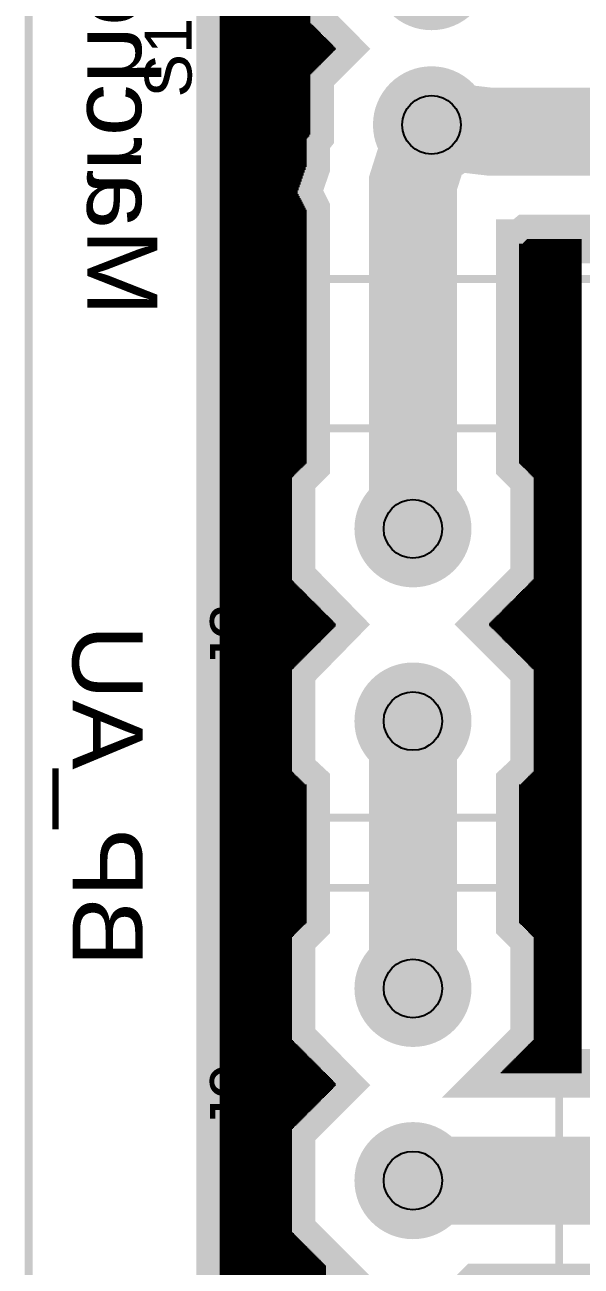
# Model space of a CAD drawing. Extents: x -1.81 to 1.81, y -3.04 to 3.03.
# Drawn here: x -1.806 to -1.236, y -0.494 to 0.778 of the extents above; entities that cross this region are included whole.
import ezdxf

# ---------------------------------------------------------------- set-up
doc = ezdxf.new("R2010")
doc.units = 0
doc.layers.get('0').update_dxf_attribs({"linetype": 'CONTINUOUS'})

# ---------------------------------------------------------------- blocks, each defined once
blk = doc.blocks.new('EPAD')
at = {"const_width": 0.5}
blk.add_lwpolyline([(-0.25, 0, 1), (0.25, 0, 1)], format="xyb", close=True, dxfattribs=at)

msp = doc.modelspace()

# ---------------------------------------------------------------- linework, layer by layer
for points, const_width in [([(-1.802, -2.65), (1.347, -2.65), (1.347, 2.861), (-1.802, 2.861), (-1.802, -2.65)], 0.008), ([(-1.605, -1.02), (-1.605, 2.474)], 0.05), ([(-1.625, 0.518), (-1.152, 0.518), (-1.152, 0.991), (-1.625, 0.991), (-1.625, 0.518)], 0.008), ([(-1.514, 0.885), (-1.514, 0.781), (-1.487, 0.754), (-1.514, 0.727), (-1.514, 0.666), (-1.518, 0.661), (-1.518, 0.633), (-1.527, 0.607), (-1.518, 0.589), (-1.518, 0.329), (-1.533, 0.314), (-1.533, 0.211), (-1.487, 0.164), (-1.533, 0.117), (-1.533, 0.014), (-1.518, 0), (-1.518, -0.142), (-1.533, -0.157), (-1.533, -0.261), (-1.487, -0.308), (-1.533, -0.354), (-1.533, -0.458), (-1.46, -0.531)], 0.05), ([(-1.546, 0.833), (-1.546, 0.676)], 0.008), ([(-1.408, 0.262), (-1.408, 0.616), (-1.389, 0.676)], 0.09), ([(-0.999, 0.669), (-1.329, 0.669), (-1.389, 0.676)], 0.09), ([(-1.625, 0.676), (-1.546, 0.676)], 0.008), ([(-1.21, -0.296), (-1.318, -0.296), (-1.283, -0.261), (-1.283, -0.157), (-1.298, -0.142), (-1.298, 0), (-1.283, 0.014), (-1.283, 0.117), (-1.33, 0.164), (-1.283, 0.211), (-1.283, 0.314), (-1.298, 0.329), (-1.298, 0.554), (-1.296, 0.554), (-1.29, 0.559), (-1.071, 0.559)], 0.05), ([(-1.558, 0.365), (-1.258, 0.365)], 0.008), ([(-1.558, -0.034), (-1.558, 0.365)], 0.008), ([(-1.258, -0.034), (-1.258, 0.365)], 0.008), ([(-1.408, -0.209), (-1.408, 0.065)], 0.09), ([(-1.258, -0.034), (-1.558, -0.034)], 0.008), ([(-1.558, -0.106), (-1.258, -0.106)], 0.008), ([(-1.558, -0.506), (-1.558, -0.106)], 0.008), ([(-1.258, -0.506), (-1.258, -0.106)], 0.008), ([(-1.408, -0.406), (-1.145, -0.406), (-1.1, -0.406)], 0.09), ([(-1.356, -0.531), (-1.341, -0.516), (-1.19, -0.516)], 0.05)]:
    msp.add_lwpolyline(points, dxfattribs=dict(const_width=const_width))
for points in [[(-1.519, 0.63), (-1.519, 2.481)], [(-1.518, 0.633), (-1.518, 2.482)], [(-1.517, 0.662), (-1.517, 2.483)], [(-1.516, 0.663), (-1.516, 2.484)], [(-1.515, 0.664), (-1.515, 2.485)], [(-1.514, 0.666), (-1.514, 2.486)], [(-1.605, -1.02), (-1.605, 2.474)], [(-1.604, -1.02), (-1.604, 2.474)], [(-1.603, -1.02), (-1.603, 2.474)], [(-1.602, -1.02), (-1.602, 2.474)], [(-1.601, -1.02), (-1.601, 2.474)], [(-1.6, -1.02), (-1.6, 2.474)], [(-1.599, -1.02), (-1.599, 2.474)], [(-1.598, -1.02), (-1.598, 2.474)], [(-1.597, -1.02), (-1.597, 2.474)], [(-1.596, -1.02), (-1.596, 2.474)], [(-1.595, -1.02), (-1.595, 2.474)], [(-1.594, -1.02), (-1.594, 2.474)], [(-1.593, -1.02), (-1.593, 2.474)], [(-1.592, -1.02), (-1.592, 2.474)], [(-1.591, -1.02), (-1.591, 2.474)], [(-1.59, -1.02), (-1.59, 2.474)], [(-1.589, -1.02), (-1.589, 2.474)], [(-1.588, -1.02), (-1.588, 2.474)], [(-1.587, -1.02), (-1.587, 2.474)], [(-1.586, -1.02), (-1.586, 2.474)], [(-1.585, -1.02), (-1.585, 2.474)], [(-1.584, -1.02), (-1.584, 2.474)], [(-1.583, -1.02), (-1.583, 2.474)], [(-1.582, -1.02), (-1.582, 2.474)], [(-1.581, -1.02), (-1.581, 2.474)], [(-1.58, -1.02), (-1.58, 2.474)], [(-1.579, -1.02), (-1.579, 2.474)], [(-1.578, -1.02), (-1.578, 2.474)], [(-1.577, -1.02), (-1.577, 2.474)], [(-1.576, -1.02), (-1.576, 2.474)], [(-1.575, -1.02), (-1.575, 2.474)], [(-1.574, -1.02), (-1.574, 2.474)], [(-1.573, -1.02), (-1.573, 2.474)], [(-1.572, -1.02), (-1.572, 2.474)], [(-1.571, -1.02), (-1.571, 2.474)], [(-1.57, -1.02), (-1.57, 2.474)], [(-1.569, -1.02), (-1.569, 2.474)], [(-1.568, -1.02), (-1.568, 2.474)], [(-1.567, -1.02), (-1.567, 2.474)], [(-1.566, -1.02), (-1.566, 2.474)], [(-1.565, -1.02), (-1.565, 2.474)], [(-1.564, -1.02), (-1.564, 2.474)], [(-1.563, -1.02), (-1.563, 2.474)], [(-1.562, -1.02), (-1.562, 2.474)], [(-1.561, -1.02), (-1.561, 2.474)], [(-1.56, -1.02), (-1.56, 2.474)], [(-1.559, -1.02), (-1.559, 2.474)], [(-1.558, -1.02), (-1.558, 2.474)], [(-1.557, -1.02), (-1.557, 2.474)], [(-1.556, -1.02), (-1.556, 2.474)], [(-1.555, -1.02), (-1.555, 2.474)], [(-1.554, -1.02), (-1.554, 2.474)], [(-1.553, -1.02), (-1.553, 2.474)], [(-1.552, -1.02), (-1.552, 2.474)], [(-1.551, -1.02), (-1.551, 2.474)], [(-1.55, -1.02), (-1.55, 2.474)], [(-1.549, -1.02), (-1.549, 2.474)], [(-1.548, -1.02), (-1.548, 2.474)], [(-1.547, -1.02), (-1.547, 2.474)], [(-1.546, -1.02), (-1.546, 2.474)], [(-1.545, -1.02), (-1.545, 2.474)], [(-1.544, -1.02), (-1.544, 2.474)], [(-1.543, -1.02), (-1.543, 2.474)], [(-1.542, -1.02), (-1.542, 2.474)], [(-1.541, -1.02), (-1.541, 2.474)], [(-1.54, -1.02), (-1.54, 2.474)], [(-1.539, -1.02), (-1.539, 2.474)], [(-1.538, -1.02), (-1.538, 2.474)], [(-1.537, -1.02), (-1.537, 2.474)], [(-1.536, -1.02), (-1.536, 2.474)], [(-1.535, -1.02), (-1.535, 2.474)], [(-1.534, -1.02), (-1.534, 2.474)], [(-1.533, -1.02), (-1.533, 2.474)], [(-1.532, 0.315), (-1.532, 2.474)], [(-1.531, 0.316), (-1.531, 2.474)], [(-1.53, 0.317), (-1.53, 2.474)], [(-1.529, 0.318), (-1.529, 2.474)], [(-1.528, 0.319), (-1.528, 2.474)], [(-1.527, 0.32), (-1.527, 2.474)], [(-1.526, 0.609), (-1.526, 2.474)], [(-1.525, 0.612), (-1.525, 2.475)], [(-1.524, 0.615), (-1.524, 2.476)], [(-1.523, 0.618), (-1.523, 2.477)], [(-1.522, 0.621), (-1.522, 2.478)], [(-1.521, 0.624), (-1.521, 2.479)], [(-1.52, 0.627), (-1.52, 2.48)], [(-1.513, 0.728), (-1.513, 0.78)], [(-1.512, 0.729), (-1.512, 0.779)], [(-1.511, 0.73), (-1.511, 0.778)], [(-1.51, 0.731), (-1.51, 0.777)], [(-1.509, 0.732), (-1.509, 0.776)], [(-1.508, 0.733), (-1.508, 0.775)], [(-1.507, 0.734), (-1.507, 0.774)], [(-1.506, 0.735), (-1.506, 0.773)], [(-1.505, 0.736), (-1.505, 0.772)], [(-1.504, 0.737), (-1.504, 0.771)], [(-1.503, 0.738), (-1.503, 0.77)], [(-1.502, 0.739), (-1.502, 0.769)], [(-1.501, 0.74), (-1.501, 0.768)], [(-1.5, 0.741), (-1.5, 0.767)], [(-1.499, 0.742), (-1.499, 0.766)], [(-1.498, 0.743), (-1.498, 0.765)], [(-1.497, 0.744), (-1.497, 0.764)], [(-1.496, 0.745), (-1.496, 0.763)], [(-1.495, 0.746), (-1.495, 0.762)], [(-1.494, 0.747), (-1.494, 0.761)], [(-1.493, 0.748), (-1.493, 0.76)], [(-1.492, 0.749), (-1.492, 0.759)], [(-1.491, 0.75), (-1.491, 0.758)], [(-1.49, 0.751), (-1.49, 0.757)], [(-1.489, 0.752), (-1.489, 0.756)], [(-1.488, 0.753), (-1.488, 0.755)], [(-1.487, 0.754), (-1.487, 0.754)], [(-1.526, 0.321), (-1.526, 0.605)], [(-1.525, 0.322), (-1.525, 0.603)], [(-1.524, 0.323), (-1.524, 0.601)], [(-1.523, 0.324), (-1.523, 0.599)], [(-1.522, 0.325), (-1.522, 0.597)], [(-1.521, 0.326), (-1.521, 0.595)], [(-1.52, 0.327), (-1.52, 0.593)], [(-1.519, 0.328), (-1.519, 0.591)], [(-1.518, 0.329), (-1.518, 0.589)], [(-1.298, 0.329), (-1.298, 0.554)], [(-1.297, 0.328), (-1.297, 0.554)], [(-1.296, 0.327), (-1.296, 0.554)], [(-1.295, 0.326), (-1.295, 0.554)], [(-1.294, 0.325), (-1.294, 0.555)], [(-1.293, 0.324), (-1.293, 0.556)], [(-1.292, 0.323), (-1.292, 0.557)], [(-1.291, 0.322), (-1.291, 0.558)], [(-1.29, 0.321), (-1.29, 0.559)], [(-1.289, 0.32), (-1.289, 0.559)], [(-1.288, 0.319), (-1.288, 0.559)], [(-1.287, 0.318), (-1.287, 0.559)], [(-1.286, 0.317), (-1.286, 0.559)], [(-1.285, 0.316), (-1.285, 0.559)], [(-1.284, 0.315), (-1.284, 0.559)], [(-1.283, -0.296), (-1.283, 0.559)], [(-1.282, -0.296), (-1.282, 0.559)], [(-1.281, -0.296), (-1.281, 0.559)], [(-1.28, -0.296), (-1.28, 0.559)], [(-1.279, -0.296), (-1.279, 0.559)], [(-1.278, -0.296), (-1.278, 0.559)], [(-1.277, -0.296), (-1.277, 0.559)], [(-1.276, -0.296), (-1.276, 0.559)], [(-1.275, -0.296), (-1.275, 0.559)], [(-1.274, -0.296), (-1.274, 0.559)], [(-1.273, -0.296), (-1.273, 0.559)], [(-1.272, -0.296), (-1.272, 0.559)], [(-1.271, -0.296), (-1.271, 0.559)], [(-1.27, -0.296), (-1.27, 0.559)], [(-1.269, -0.296), (-1.269, 0.559)], [(-1.268, -0.296), (-1.268, 0.559)], [(-1.267, -0.296), (-1.267, 0.559)], [(-1.266, -0.296), (-1.266, 0.559)], [(-1.265, -0.296), (-1.265, 0.559)], [(-1.264, -0.296), (-1.264, 0.559)], [(-1.263, -0.296), (-1.263, 0.559)], [(-1.262, -0.296), (-1.262, 0.559)], [(-1.261, -0.296), (-1.261, 0.559)], [(-1.26, -0.296), (-1.26, 0.559)], [(-1.259, -0.296), (-1.259, 0.559)], [(-1.258, -0.296), (-1.258, 0.559)], [(-1.257, -0.296), (-1.257, 0.559)], [(-1.256, -0.296), (-1.256, 0.559)], [(-1.255, -0.296), (-1.255, 0.559)], [(-1.254, -0.296), (-1.254, 0.559)], [(-1.253, -0.296), (-1.253, 0.559)], [(-1.252, -0.296), (-1.252, 0.559)], [(-1.251, -0.296), (-1.251, 0.559)], [(-1.25, -0.296), (-1.25, 0.559)], [(-1.249, -0.296), (-1.249, 0.559)], [(-1.248, -0.296), (-1.248, 0.559)], [(-1.247, -0.296), (-1.247, 0.559)], [(-1.246, -0.296), (-1.246, 0.559)], [(-1.245, -0.296), (-1.245, 0.559)], [(-1.244, -0.296), (-1.244, 0.559)], [(-1.243, -0.296), (-1.243, 0.559)], [(-1.242, -0.296), (-1.242, 0.559)], [(-1.241, -0.296), (-1.241, 0.559)], [(-1.24, -0.296), (-1.24, 0.559)], [(-1.239, -0.296), (-1.239, 0.559)], [(-1.238, -0.296), (-1.238, 0.559)], [(-1.237, -0.296), (-1.237, 0.559)], [(-1.236, -0.296), (-1.236, 0.559)], [(-1.532, 0.118), (-1.532, 0.209)], [(-1.531, 0.119), (-1.531, 0.208)], [(-1.53, 0.12), (-1.53, 0.207)], [(-1.529, 0.121), (-1.529, 0.206)], [(-1.528, 0.122), (-1.528, 0.205)], [(-1.527, 0.123), (-1.527, 0.204)], [(-1.29, 0.124), (-1.29, 0.204)], [(-1.289, 0.123), (-1.289, 0.205)], [(-1.288, 0.122), (-1.288, 0.206)], [(-1.287, 0.121), (-1.287, 0.207)], [(-1.286, 0.12), (-1.286, 0.208)], [(-1.285, 0.119), (-1.285, 0.209)], [(-1.284, 0.118), (-1.284, 0.21)], [(-1.526, 0.124), (-1.526, 0.203)], [(-1.525, 0.125), (-1.525, 0.202)], [(-1.524, 0.126), (-1.524, 0.201)], [(-1.523, 0.127), (-1.523, 0.2)], [(-1.522, 0.128), (-1.522, 0.199)], [(-1.521, 0.129), (-1.521, 0.198)], [(-1.52, 0.13), (-1.52, 0.197)], [(-1.519, 0.131), (-1.519, 0.196)], [(-1.518, 0.132), (-1.518, 0.195)], [(-1.517, 0.133), (-1.517, 0.194)], [(-1.516, 0.134), (-1.516, 0.193)], [(-1.515, 0.135), (-1.515, 0.192)], [(-1.514, 0.136), (-1.514, 0.191)], [(-1.303, 0.137), (-1.303, 0.191)], [(-1.302, 0.136), (-1.302, 0.192)], [(-1.301, 0.135), (-1.301, 0.193)], [(-1.3, 0.134), (-1.3, 0.194)], [(-1.299, 0.133), (-1.299, 0.195)], [(-1.298, 0.132), (-1.298, 0.196)], [(-1.297, 0.131), (-1.297, 0.197)], [(-1.296, 0.13), (-1.296, 0.198)], [(-1.295, 0.129), (-1.295, 0.199)], [(-1.294, 0.128), (-1.294, 0.2)], [(-1.293, 0.127), (-1.293, 0.201)], [(-1.292, 0.126), (-1.292, 0.202)], [(-1.291, 0.125), (-1.291, 0.203)], [(-1.513, 0.137), (-1.513, 0.19)], [(-1.512, 0.138), (-1.512, 0.189)], [(-1.511, 0.139), (-1.511, 0.188)], [(-1.51, 0.14), (-1.51, 0.187)], [(-1.509, 0.141), (-1.509, 0.186)], [(-1.508, 0.142), (-1.508, 0.185)], [(-1.507, 0.143), (-1.507, 0.184)], [(-1.506, 0.144), (-1.506, 0.183)], [(-1.505, 0.145), (-1.505, 0.182)], [(-1.504, 0.146), (-1.504, 0.181)], [(-1.503, 0.147), (-1.503, 0.18)], [(-1.502, 0.148), (-1.502, 0.179)], [(-1.315, 0.149), (-1.315, 0.179)], [(-1.314, 0.148), (-1.314, 0.18)], [(-1.313, 0.147), (-1.313, 0.181)], [(-1.312, 0.146), (-1.312, 0.182)], [(-1.311, 0.145), (-1.311, 0.183)], [(-1.31, 0.144), (-1.31, 0.184)], [(-1.309, 0.143), (-1.309, 0.185)], [(-1.308, 0.142), (-1.308, 0.186)], [(-1.307, 0.141), (-1.307, 0.187)], [(-1.306, 0.14), (-1.306, 0.188)], [(-1.305, 0.139), (-1.305, 0.189)], [(-1.304, 0.138), (-1.304, 0.19)], [(-1.501, 0.149), (-1.501, 0.178)], [(-1.5, 0.15), (-1.5, 0.177)], [(-1.499, 0.151), (-1.499, 0.176)], [(-1.498, 0.152), (-1.498, 0.175)], [(-1.497, 0.153), (-1.497, 0.174)], [(-1.496, 0.154), (-1.496, 0.173)], [(-1.495, 0.155), (-1.495, 0.172)], [(-1.494, 0.156), (-1.494, 0.171)], [(-1.493, 0.157), (-1.493, 0.17)], [(-1.492, 0.158), (-1.492, 0.169)], [(-1.491, 0.159), (-1.491, 0.168)], [(-1.49, 0.16), (-1.49, 0.167)], [(-1.489, 0.161), (-1.489, 0.166)], [(-1.328, 0.162), (-1.328, 0.166)], [(-1.327, 0.161), (-1.327, 0.167)], [(-1.326, 0.16), (-1.326, 0.168)], [(-1.325, 0.159), (-1.325, 0.169)], [(-1.324, 0.158), (-1.324, 0.17)], [(-1.323, 0.157), (-1.323, 0.171)], [(-1.322, 0.156), (-1.322, 0.172)], [(-1.321, 0.155), (-1.321, 0.173)], [(-1.32, 0.154), (-1.32, 0.174)], [(-1.319, 0.153), (-1.319, 0.175)], [(-1.318, 0.152), (-1.318, 0.176)], [(-1.317, 0.151), (-1.317, 0.177)], [(-1.316, 0.15), (-1.316, 0.178)], [(-1.488, 0.162), (-1.488, 0.165)], [(-1.487, 0.164), (-1.487, 0.164)], [(-1.33, 0.164), (-1.33, 0.164)], [(-1.329, 0.163), (-1.329, 0.165)], [(-1.532, -0.156), (-1.532, 0.013)], [(-1.284, -0.156), (-1.284, 0.013)], [(-1.531, -0.155), (-1.531, 0.012)], [(-1.53, -0.154), (-1.53, 0.011)], [(-1.529, -0.153), (-1.529, 0.01)], [(-1.528, -0.152), (-1.528, 0.009)], [(-1.527, -0.151), (-1.527, 0.008)], [(-1.526, -0.15), (-1.526, 0.007)], [(-1.525, -0.149), (-1.525, 0.006)], [(-1.524, -0.148), (-1.524, 0.005)], [(-1.523, -0.147), (-1.523, 0.004)], [(-1.522, -0.146), (-1.522, 0.003)], [(-1.521, -0.145), (-1.521, 0.002)], [(-1.52, -0.144), (-1.52, 0.001)], [(-1.519, -0.143), (-1.519, 0)], [(-1.518, -0.142), (-1.518, 0)], [(-1.298, -0.142), (-1.298, 0)], [(-1.297, -0.143), (-1.297, 0)], [(-1.296, -0.144), (-1.296, 0.001)], [(-1.295, -0.145), (-1.295, 0.002)], [(-1.294, -0.146), (-1.294, 0.003)], [(-1.293, -0.147), (-1.293, 0.004)], [(-1.292, -0.148), (-1.292, 0.005)], [(-1.291, -0.149), (-1.291, 0.006)], [(-1.29, -0.15), (-1.29, 0.007)], [(-1.289, -0.151), (-1.289, 0.008)], [(-1.288, -0.152), (-1.288, 0.009)], [(-1.287, -0.153), (-1.287, 0.01)], [(-1.286, -0.154), (-1.286, 0.011)], [(-1.285, -0.155), (-1.285, 0.012)], [(-1.532, -0.353), (-1.532, -0.262)], [(-1.531, -0.352), (-1.531, -0.263)], [(-1.53, -0.351), (-1.53, -0.264)], [(-1.529, -0.35), (-1.529, -0.265)], [(-1.528, -0.349), (-1.528, -0.266)], [(-1.527, -0.348), (-1.527, -0.267)], [(-1.289, -0.296), (-1.289, -0.267)], [(-1.288, -0.296), (-1.288, -0.266)], [(-1.287, -0.296), (-1.287, -0.265)], [(-1.286, -0.296), (-1.286, -0.264)], [(-1.285, -0.296), (-1.285, -0.263)], [(-1.284, -0.296), (-1.284, -0.262)], [(-1.526, -0.347), (-1.526, -0.268)], [(-1.525, -0.346), (-1.525, -0.269)], [(-1.524, -0.345), (-1.524, -0.27)], [(-1.523, -0.344), (-1.523, -0.271)], [(-1.522, -0.343), (-1.522, -0.272)], [(-1.521, -0.342), (-1.521, -0.273)], [(-1.52, -0.341), (-1.52, -0.274)], [(-1.519, -0.34), (-1.519, -0.275)], [(-1.518, -0.339), (-1.518, -0.276)], [(-1.517, -0.338), (-1.517, -0.277)], [(-1.516, -0.337), (-1.516, -0.278)], [(-1.515, -0.336), (-1.515, -0.279)], [(-1.301, -0.296), (-1.301, -0.279)], [(-1.3, -0.296), (-1.3, -0.278)], [(-1.299, -0.296), (-1.299, -0.277)], [(-1.298, -0.296), (-1.298, -0.276)], [(-1.297, -0.296), (-1.297, -0.275)], [(-1.296, -0.296), (-1.296, -0.274)], [(-1.295, -0.296), (-1.295, -0.273)], [(-1.294, -0.296), (-1.294, -0.272)], [(-1.293, -0.296), (-1.293, -0.271)], [(-1.292, -0.296), (-1.292, -0.27)], [(-1.291, -0.296), (-1.291, -0.269)], [(-1.29, -0.296), (-1.29, -0.268)], [(-1.514, -0.335), (-1.514, -0.28)], [(-1.513, -0.334), (-1.513, -0.281)], [(-1.512, -0.333), (-1.512, -0.282)], [(-1.511, -0.332), (-1.511, -0.283)], [(-1.51, -0.331), (-1.51, -0.284)], [(-1.509, -0.33), (-1.509, -0.285)], [(-1.508, -0.329), (-1.508, -0.286)], [(-1.507, -0.328), (-1.507, -0.287)], [(-1.506, -0.327), (-1.506, -0.288)], [(-1.505, -0.326), (-1.505, -0.289)], [(-1.504, -0.325), (-1.504, -0.29)], [(-1.503, -0.324), (-1.503, -0.291)], [(-1.502, -0.323), (-1.502, -0.292)], [(-1.314, -0.296), (-1.314, -0.292)], [(-1.313, -0.296), (-1.313, -0.291)], [(-1.312, -0.296), (-1.312, -0.29)], [(-1.311, -0.296), (-1.311, -0.289)], [(-1.31, -0.296), (-1.31, -0.288)], [(-1.309, -0.296), (-1.309, -0.287)], [(-1.308, -0.296), (-1.308, -0.286)], [(-1.307, -0.296), (-1.307, -0.285)], [(-1.306, -0.296), (-1.306, -0.284)], [(-1.305, -0.296), (-1.305, -0.283)], [(-1.304, -0.296), (-1.304, -0.282)], [(-1.303, -0.296), (-1.303, -0.281)], [(-1.302, -0.296), (-1.302, -0.28)], [(-1.501, -0.322), (-1.501, -0.293)], [(-1.5, -0.321), (-1.5, -0.294)], [(-1.499, -0.32), (-1.499, -0.295)], [(-1.498, -0.319), (-1.498, -0.296)], [(-1.497, -0.318), (-1.497, -0.297)], [(-1.496, -0.317), (-1.496, -0.298)], [(-1.495, -0.316), (-1.495, -0.299)], [(-1.494, -0.315), (-1.494, -0.3)], [(-1.493, -0.314), (-1.493, -0.301)], [(-1.492, -0.313), (-1.492, -0.302)], [(-1.491, -0.312), (-1.491, -0.303)], [(-1.49, -0.311), (-1.49, -0.304)], [(-1.489, -0.31), (-1.489, -0.305)], [(-1.318, -0.296), (-1.318, -0.296)], [(-1.317, -0.296), (-1.317, -0.295)], [(-1.316, -0.296), (-1.316, -0.294)], [(-1.315, -0.296), (-1.315, -0.293)], [(-1.488, -0.309), (-1.488, -0.306)], [(-1.487, -0.308), (-1.487, -0.308)], [(-1.532, -1.02), (-1.532, -0.459)], [(-1.531, -1.02), (-1.531, -0.46)], [(-1.53, -1.02), (-1.53, -0.461)], [(-1.529, -1.02), (-1.529, -0.462)], [(-1.528, -1.02), (-1.528, -0.463)], [(-1.527, -1.02), (-1.527, -0.464)], [(-1.526, -1.02), (-1.526, -0.465)], [(-1.525, -1.02), (-1.525, -0.466)], [(-1.524, -1.02), (-1.524, -0.467)], [(-1.523, -1.02), (-1.523, -0.468)], [(-1.522, -1.02), (-1.522, -0.469)], [(-1.521, -1.02), (-1.521, -0.47)], [(-1.52, -1.02), (-1.52, -0.471)], [(-1.519, -1.02), (-1.519, -0.472)], [(-1.518, -1.02), (-1.518, -0.473)], [(-1.517, -1.02), (-1.517, -0.474)], [(-1.516, -1.02), (-1.516, -0.475)], [(-1.515, -1.02), (-1.515, -0.476)], [(-1.514, -1.02), (-1.514, -0.477)], [(-1.513, -1.02), (-1.513, -0.478)], [(-1.512, -1.02), (-1.512, -0.479)], [(-1.511, -1.02), (-1.511, -0.48)], [(-1.51, -1.02), (-1.51, -0.481)], [(-1.509, -1.02), (-1.509, -0.482)], [(-1.508, -1.02), (-1.508, -0.483)], [(-1.507, -1.02), (-1.507, -0.484)], [(-1.506, -1.02), (-1.506, -0.485)], [(-1.505, -1.02), (-1.505, -0.486)], [(-1.504, -1.02), (-1.504, -0.487)], [(-1.503, -1.02), (-1.503, -0.488)], [(-1.502, -1.02), (-1.502, -0.489)], [(-1.501, -1.02), (-1.501, -0.49)], [(-1.5, -1.02), (-1.5, -0.491)], [(-1.499, -1.02), (-1.499, -0.492)], [(-1.498, -1.02), (-1.498, -0.493)]]:
    msp.add_lwpolyline(points)
for centre in [(-1.389, 0.676), (-1.408, 0.262), (-1.408, 0.065), (-1.408, -0.209), (-1.408, -0.406)]:
    msp.add_circle(centre, 0.03)

# ---------------------------------------------------------------- block references
at = {"xscale": 0.12, "yscale": 0.12}
for p in [(-1.389, 0.833), (-1.389, 0.676), (-1.408, 0.262), (-1.408, 0.065), (-1.408, -0.209), (-1.408, -0.406)]:
    msp.add_blockref('EPAD', p, dxfattribs=at)

# ---------------------------------------------------------------- texts
at = {"layer": '12632256', "text_generation_flag": 2, "width": 1.111111}
for s, p in [('Marche', (-1.742, 0.48)), ('BP_AU', (-1.757, -0.187))]:
    msp.add_text(s, height=0.072, rotation=-90, dxfattribs=at).set_placement(p)
at = {"layer": '12632256', "width": 1.041667}
for s, p in [('S1', (-1.635, 0.704)), ('J2', (-1.568, 0.115)), ('J9', (-1.568, -0.356))]:
    msp.add_text(s, height=0.048, rotation=90, dxfattribs=at).set_placement(p)

doc.saveas('drawing.dxf')
